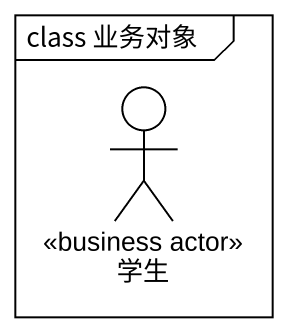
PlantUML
@startuml
mainframe class 业务对象
actor 学生 <<business actor>>
@enduml
